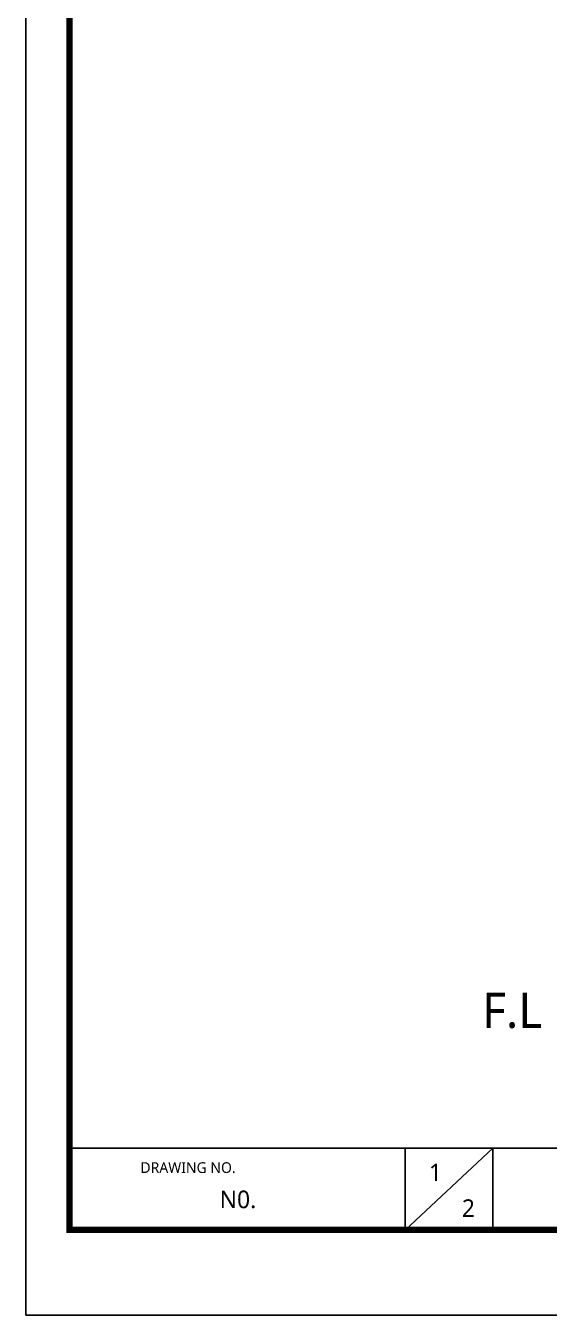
# Model space of a CAD drawing. Extents: x 5051 to 8526, y -300 to 2247.
# Drawn here: x 5051 to 5720, y -300 to 1347 of the extents above; entities that cross this region are included whole.
import ezdxf

# ---------------------------------------------------------------- set-up
doc = ezdxf.new("R2010")
doc.units = 0
doc.header["$LTSCALE"] = 4
doc.header["$MEASUREMENT"] = 0
doc.layers.get('0').update_dxf_attribs({"linetype": 'CONTINUOUS'})
doc.layers.add('치수선', color=7, linetype='CONTINUOUS', lineweight=20)
doc.styles.add('Daelim Dimension', font='NanumGothic.ttf')

msp = doc.modelspace()

# ---------------------------------------------------------------- linework, layer by layer
at = {"color": 5}
msp.add_line((5106.7, -86.5), (7905.1, -86.5), dxfattribs=at)
at = {"color": 5, "ltscale": 40}
for p, q in [((5535.6, -86.5), (5535.6, -191.3)), ((5535.6, -86.5), (5535.6, -191.3)), ((5647.7, -86.5), (5535.6, -191.3)), ((5647.7, -86.5), (5535.6, -191.3)), ((5647.7, -86.5), (5647.7, -191.3)), ((5647.7, -86.5), (5647.7, -191.3))]:
    msp.add_line(p, q, dxfattribs=at)
at = {"ltscale": 0.5}
msp.add_lwpolyline([(5050.8, -299.9), (8526.2, -299.9), (8526.2, 2246.6), (5050.8, 2246.6)], close=True, dxfattribs=at)
at = {"color": 5, "linetype": 'ByBlock', "lineweight": 200, "const_width": 8.01}
msp.add_lwpolyline([(5106.7, -190.9), (8470, -190.9), (8470, 2187.5), (5106.7, 2187.5)], close=True, dxfattribs=at)

# ---------------------------------------------------------------- texts
at = {"color": 5, "ltscale": 40, "style": 'Daelim Dimension'}
msp.add_text('DRAWING NO.', height=13.715, dxfattribs=at).set_placement((5197.3, -118.2))
at = {"attachment_point": 1, "style": 'Daelim Dimension'}
for s, insert, char_height, width in [('1', (5566.1, -106.2), 22.4, 31.324), ('N0. ', (5298.6, -140.7), 22.44, 140.802), ('2', (5608.2, -151.9), 22.4, 31.324)]:
    msp.add_mtext(s, dxfattribs=dict(at, insert=insert, char_height=char_height, width=width))
at = {"layer": '치수선', "insert": (5711, 112.2), "char_height": 45, "attachment_point": 3, "style": 'Daelim Dimension'}
msp.add_mtext_dynamic_manual_height_columns('F.L', width=17.411, gutter_width=12.5, heights=[0], dxfattribs=at)

doc.saveas('drawing.dxf')
